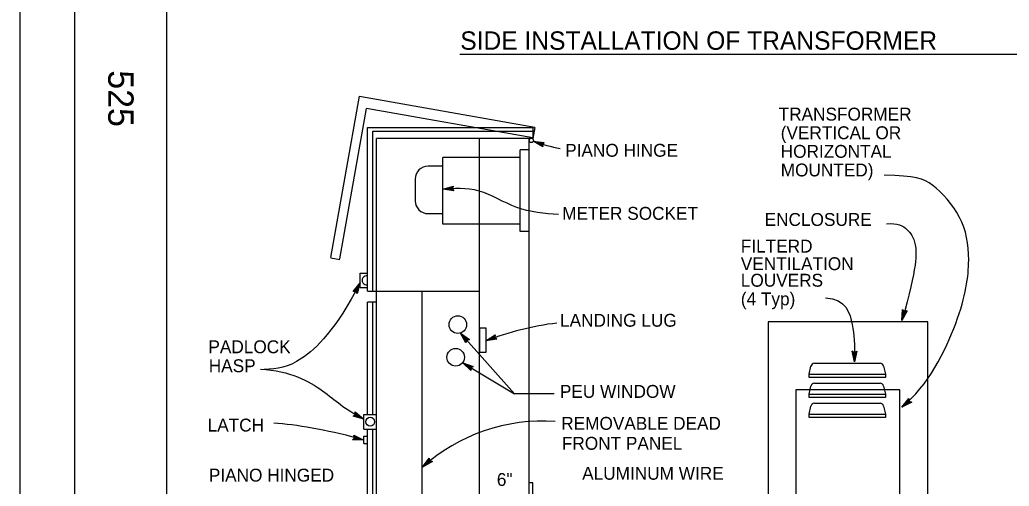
# Model space of a CAD drawing. Extents: x -893 to 867, y -474 to 712.
# Drawn here: x -893 to -355, y -89 to 165 of the extents above; entities that cross this region are included whole.
import ezdxf

# ---------------------------------------------------------------- set-up
doc = ezdxf.new("R2010")
doc.units = 0
for name, color, linetype in [('border_PLOTTING-ELEMENTS', 7, 'Continuous'), ('border_rw_22x34_Cut_Lines', 7, 'Continuous'), ('border_SHEET', 7, 'Continuous'), ('border_WITHIN-BORDER-anno', 7, 'Continuous'), ('es_CELL-anno', 7, 'Continuous'), ('es_DETAIL', 7, 'Continuous')]:
    doc.layers.add(name, color=color, linetype=linetype)

msp = doc.modelspace()

# ---------------------------------------------------------------- linework, layer by layer
at = {"layer": 'border_PLOTTING-ELEMENTS'}
for points in [[(-893.46, -474.05), (866.55, -474.05), (866.55, 711.96), (-893.46, 711.96)], [(-863.46, 668.96), (836.55, 668.96), (836.55, -431.05), (-863.46, -431.05)]]:
    msp.add_lwpolyline(points, close=True, dxfattribs=at)
at = {"layer": 'border_rw_22x34_Cut_Lines'}
msp.add_lwpolyline([(-863.46, 668.96), (836.55, 668.96), (836.55, -431.05), (-863.46, -431.05)], close=True, dxfattribs=at)
at = {"layer": 'border_SHEET'}
msp.add_line((-813.46, -406.05), (-813.46, 643.96), dxfattribs=at)
at = {"layer": 'es_CELL-anno'}
for p, q in [((-654.2, 146.31), (-344.3, 146.31)), ((-652.55, -21.53), (-624.43, -38.36))]:
    msp.add_line(p, q, dxfattribs=at)
for points in [[(-608.99, 95.8), (-614.18, 98.92), (-608.16, 98.3), (-608.47, 98.03), (-612.87, 98.49), (-609.07, 96.2), (-609.16, 96.6), (-611.6, 98.06), (-608.78, 97.77), (-609.09, 97.5), (-610.3, 97.63), (-609.25, 96.99), (-609.32, 97.3), (-608.16, 98.3), (-609.32, 97.3)], [(-657.38, 71.91), (-663.36, 72.8), (-657.57, 74.54), (-657.75, 74.17), (-662, 72.9), (-657.61, 72.25), (-657.84, 72.58), (-660.65, 72.99), (-657.94, 73.81), (-658.12, 73.45), (-659.29, 73.09), (-658.08, 72.91), (-658.26, 73.17), (-657.57, 74.54), (-658.26, 73.17)], [(-712.21, 17.34), (-708.32, 21.97), (-709.87, 16.13), (-710.09, 16.47), (-708.95, 20.76), (-711.8, 17.36), (-711.4, 17.38), (-709.57, 19.56), (-710.3, 16.82), (-710.51, 17.17), (-710.2, 18.35), (-710.99, 17.41), (-710.67, 17.43), (-709.87, 16.13), (-710.67, 17.43)], [(-410.76, 6.77), (-413.64, 1.45), (-413.29, 7.49), (-413.01, 7.19), (-413.27, 2.77), (-411.16, 6.67), (-411.55, 6.56), (-412.9, 4.06), (-412.73, 6.89), (-412.46, 6.6), (-412.53, 5.37), (-411.94, 6.45), (-412.25, 6.37), (-413.29, 7.49), (-412.25, 6.37)], [(-650.85, -10.59), (-653.78, -5.3), (-648.88, -8.84), (-649.28, -8.92), (-652.87, -6.32), (-650.73, -10.2), (-650.6, -9.81), (-651.98, -7.33), (-649.69, -8.99), (-650.09, -9.07), (-651.08, -8.35), (-650.48, -9.42), (-650.39, -9.12), (-648.88, -8.84), (-650.39, -9.12)], [(-650.85, -10.59), (-653.78, -5.3), (-648.88, -8.84), (-649.28, -8.92), (-652.87, -6.32), (-650.73, -10.2), (-650.6, -9.81), (-651.98, -7.33), (-649.69, -8.99), (-650.09, -9.07), (-651.08, -8.35), (-650.48, -9.42), (-650.39, -9.12), (-648.88, -8.84), (-650.39, -9.12)], [(-633.9, -8.67), (-639.88, -9.58), (-634.85, -6.22), (-634.92, -6.62), (-638.61, -9.08), (-634.22, -8.42), (-634.54, -8.17), (-637.35, -8.59), (-634.99, -7.02), (-635.06, -7.42), (-636.08, -8.1), (-634.86, -7.92), (-635.11, -7.73), (-634.85, -6.22), (-635.11, -7.73)], [(-438.09, -15.1), (-439.41, -21), (-440.72, -15.1), (-440.37, -15.31), (-439.41, -19.63), (-438.44, -15.3), (-438.79, -15.51), (-439.41, -18.28), (-440.02, -15.52), (-439.67, -15.73), (-439.4, -16.92), (-439.14, -15.72), (-439.41, -15.88), (-440.72, -15.1), (-439.41, -15.88)], [(-648.16, -25.7), (-652.55, -21.53), (-646.81, -23.44), (-647.17, -23.63), (-651.37, -22.23), (-648.16, -25.29), (-648.16, -24.88), (-650.21, -22.93), (-647.53, -23.82), (-647.89, -24.02), (-649.05, -23.63), (-648.16, -24.48), (-648.16, -24.16), (-646.81, -23.44), (-648.16, -24.16)], [(-408.28, -42.97), (-413.7, -45.66), (-409.93, -40.92), (-409.87, -41.33), (-412.64, -44.79), (-408.66, -42.83), (-409.04, -42.69), (-411.58, -43.95), (-409.82, -41.73), (-409.76, -42.14), (-410.52, -43.09), (-409.42, -42.55), (-409.72, -42.44), (-409.93, -40.92), (-409.72, -42.44)], [(-711.01, -48.19), (-706.35, -52.04), (-712.21, -50.53), (-711.86, -50.31), (-707.57, -51.42), (-710.99, -48.59), (-710.96, -49), (-708.77, -50.81), (-711.52, -50.1), (-711.17, -49.88), (-709.99, -50.19), (-710.93, -49.4), (-710.91, -49.72), (-712.21, -50.53), (-710.91, -49.72)], [(-711.01, -48.19), (-706.35, -52.04), (-712.21, -50.53), (-711.86, -50.31), (-707.57, -51.42), (-710.99, -48.59), (-710.96, -49), (-708.77, -50.81), (-711.52, -50.1), (-711.17, -49.88), (-709.99, -50.19), (-710.93, -49.4), (-710.91, -49.72), (-712.21, -50.53), (-710.91, -49.72)], [(-711.76, -60.81), (-706.35, -63.53), (-712.4, -63.36), (-712.11, -63.07), (-707.68, -63.2), (-711.64, -61.2), (-711.52, -61.59), (-708.99, -62.86), (-711.82, -62.78), (-711.53, -62.49), (-710.31, -62.53), (-711.41, -61.98), (-711.32, -62.28), (-712.4, -63.36), (-711.32, -62.28)], [(-711.76, -60.81), (-706.35, -63.53), (-712.4, -63.36), (-712.11, -63.07), (-707.68, -63.2), (-711.64, -61.2), (-711.52, -61.59), (-708.99, -62.86), (-711.82, -62.78), (-711.53, -62.49), (-710.31, -62.53), (-711.41, -61.98), (-711.32, -62.28), (-712.4, -63.36), (-711.32, -62.28)], [(-669.06, -75.2), (-674.33, -78.16), (-670.81, -73.24), (-670.74, -73.64), (-673.32, -77.24), (-669.45, -75.08), (-669.83, -74.95), (-672.31, -76.34), (-670.66, -74.04), (-670.58, -74.44), (-671.29, -75.44), (-670.22, -74.83), (-670.52, -74.74), (-670.81, -73.24), (-670.52, -74.74)]]:
    msp.add_lwpolyline(points, close=True, dxfattribs=at)
msp.add_lwpolyline([(-602.77, -38.36), (-624.43, -38.36), (-653.78, -5.3)], dxfattribs=at)
for centre, radius, start, end in [((-581.88, -159.26), 160.53, 96.942, 111.1803), ((-609, -150.95), 97.81, 86.0366, 131.9079)]:
    msp.add_arc(centre, radius, start, end, dxfattribs=at)
for centre, major_axis, ratio, start_param, end_param in [((-616.91, 122.44), (-53.52, 22.29), 0.363705, 1.771706, 2.047256), ((-698.74, -83.33), (78.11, -24.21), 0.208, 1.773272, 2.443835)]:
    msp.add_ellipse(centre, major_axis=major_axis, ratio=ratio, start_param=start_param, end_param=end_param, dxfattribs=at)
for points in [[(-413.7, -45.66), (-399.34, -34.05), (-380.37, 4.25), (-375.89, 35.85), (-380.1, 57.95), (-397.65, 77.6), (-406.42, 80.06), (-423.27, 80.41)], [(-600.51, 59.17), (-607.77, 59.45), (-624.07, 61.2), (-643.07, 74.29), (-657.82, 73.2), (-663.36, 72.8)], [(-422.1, 54.05), (-415.76, 54.52), (-410.35, 51.23), (-405.89, 44.89), (-405.19, 31.27), (-413.64, 1.45)], [(-708.32, 21.97), (-721.58, -3.67), (-742.84, -23.89), (-753.04, -24.79), (-760.6, -25.08)], [(-455.2, 13.74), (-443.97, 13.39), (-439.76, -2.75), (-439.41, -10.47), (-439.41, -21)], [(-762.57, -25.01), (-746.33, -25.74), (-725.88, -37.21), (-717.24, -46.49), (-706.35, -52.04)]]:
    msp.add_open_spline(points, degree=3, dxfattribs=at)
at = {"layer": 'es_DETAIL'}
for p, q in [((-724.22, 35.79), (-708.76, 123.44)), ((-708.76, 123.44), (-613.32, 106.61)), ((-719.29, 34.93), (-704.88, 116.67)), ((-614.36, 100.71), (-704.88, 116.67)), ((-704.38, 106.42), (-614.36, 106.42)), ((-704.38, 17.42), (-704.38, 106.42)), ((-701.35, 104.46), (-614.36, 104.46)), ((-701.35, 17.42), (-701.35, 104.46)), ((-614.36, 106.42), (-614.36, 100.42)), ((-613.32, 106.33), (-614.36, 100.42)), ((-614.36, 100.42), (-699.38, 100.42)), ((-699.38, -199.58), (-699.38, 100.42)), ((-643.38, -188.58), (-643.38, 100.42)), ((-616.38, -199.58), (-616.38, 100.42)), ((-621.31, 49.89), (-621.31, 94.32)), ((-616.38, 94.32), (-621.31, 94.32)), ((-663.38, 53.92), (-663.38, 90.02)), ((-621.31, 90.02), (-663.38, 90.02)), ((-621.31, 53.92), (-663.38, 53.92)), ((-616.38, 49.89), (-621.31, 49.89)), ((-724.22, 35.51), (-719.29, 34.64)), ((-708.32, 27.27), (-704.38, 27.27)), ((-708.32, 19.39), (-708.32, 27.27)), ((-708.32, 19.39), (-704.38, 19.39)), ((-704.38, 17.42), (-643.38, 17.42)), ((-674.61, -188.58), (-674.61, 17.42)), ((-699.38, 11.49), (-704.38, 11.49)), ((-704.38, -49.58), (-704.38, 11.49)), ((-701.35, -49.58), (-701.35, 11.49)), ((-399.53, 0.69), (-486.34, 0.69)), ((-486.34, 0.69), (-486.34, -199.3)), ((-399.53, -199.3), (-399.53, 0.69)), ((-464.13, -27.62), (-422.6, -27.62)), ((-464.13, -38.49), (-422.6, -38.49)), ((-706.35, -49.58), (-699.38, -49.58)), ((-706.35, -57.47), (-706.35, -49.58)), ((-464.13, -49.35), (-422.6, -49.35)), ((-706.35, -57.47), (-699.38, -57.47)), ((-704.38, -188.58), (-704.38, -57.47)), ((-701.35, -188.58), (-701.35, -57.47)), ((-706.35, -61.41), (-704.38, -61.41)), ((-706.35, -65.35), (-706.35, -61.41)), ((-706.35, -65.35), (-704.38, -65.35)), ((-614.38, -86.7), (-616.38, -86.7)), ((-614.38, -193.58), (-614.38, -86.7))]:
    msp.add_line(p, q, dxfattribs=at)
for points in [[(-663.38, 85.37), (-671.38, 85.37)], [(-678.38, 78.37), (-678.38, 66.56)], [(-671.38, 59.56), (-663.38, 59.56)], [(-422.6, -29.51), (-464.13, -29.51), (-464.13, -27.62), (-463.15, -23.31)], [(-461.2, -21.76), (-425.54, -21.76)], [(-423.59, -23.31), (-422.6, -27.62), (-422.6, -29.51)], [(-422.6, -40.38), (-464.13, -40.38), (-464.13, -38.49), (-463.15, -34.18)], [(-461.2, -32.62), (-425.54, -32.62)], [(-423.59, -34.18), (-422.6, -38.49), (-422.6, -40.38)], [(-422.6, -51.24), (-464.13, -51.24), (-464.13, -49.35), (-463.15, -45.04)], [(-461.2, -43.49), (-425.54, -43.49)], [(-423.59, -45.04), (-422.6, -49.35), (-422.6, -51.24)]]:
    msp.add_lwpolyline(points, dxfattribs=at)
for points in [[(-643.2, -2.56), (-639.99, -2.56), (-639.99, -15.82), (-643.2, -15.82)], [(-414.75, -36.18), (-471.43, -36.18), (-471.43, -198.72), (-414.75, -198.72)]]:
    msp.add_lwpolyline(points, close=True, dxfattribs=at)
for centre, radius in [((-615.23, 99.37), 1.15), ((-655.19, -0.75), 4.79), ((-656.37, -18.47), 4.79), ((-702.87, -53.52), 2.42)]:
    msp.add_circle(centre, radius, dxfattribs=at)
for centre, radius, start, end in [((-671.38, 78.37), 7, 90, 180), ((-671.38, 66.56), 7, 180, 270), ((-704.84, 23.32), 2.42, 79.2081, 280.7919), ((-461.2, -23.76), 2, 90, 167.1249), ((-425.54, -23.76), 2, 12.8751, 90), ((-461.2, -34.62), 2, 90, 167.1249), ((-425.54, -34.62), 2, 12.8751, 90), ((-461.2, -45.49), 2, 90, 167.1249), ((-425.54, -45.49), 2, 12.8751, 90)]:
    msp.add_arc(centre, radius, start, end, dxfattribs=at)

# ---------------------------------------------------------------- texts
at = {"layer": 'border_WITHIN-BORDER-anno'}
msp.add_text('525', height=13.78, rotation=270, dxfattribs=at).set_placement((-845.36, 137.45))
at = {"layer": 'es_CELL-anno'}
for s, height, p in [('SIDE INSTALLATION OF TRANSFORMER', 10, (-653.86, 148.61)), ('TRANSFORMER', 7, (-480.69, 110.15)), ('(VERTICAL OR', 7, (-479.57, 100.03)), ('PIANO HINGE', 7, (-596.81, 90.48)), ('HORIZONTAL', 7, (-479.57, 89.91)), ('MOUNTED)', 7, (-479.57, 79.8)), ('METER SOCKET', 7, (-598.42, 56.22)), ('ENCLOSURE', 7, (-488.32, 52.89)), ('FILTERD', 7, (-501.28, 38.41)), ('VENTILATION', 7, (-501.28, 28.86)), ('LOUVERS', 7, (-501.28, 19.86)), ('(4 Typ)', 7, (-501.28, 9.75)), ('LANDING LUG', 7, (-599.6, -1.89)), ('PADLOCK', 7, (-790.87, -16.29)), ('HASP', 7, (-790.67, -26.6)), ('PEU WINDOW', 7, (-599.69, -40.54)), ('LATCH', 7, (-791.29, -58.84)), ('REMOVABLE DEAD', 7, (-598.96, -57.9)), ('FRONT PANEL', 7, (-598.62, -68.74)), ('PIANO HINGED', 7, (-790.61, -86.04)), ('ALUMINUM WIRE', 7, (-587.57, -85.04)), ('6"', 7, (-633.98, -88.4))]:
    msp.add_text(s, height=height, dxfattribs=at).set_placement(p)

doc.saveas('drawing.dxf')
